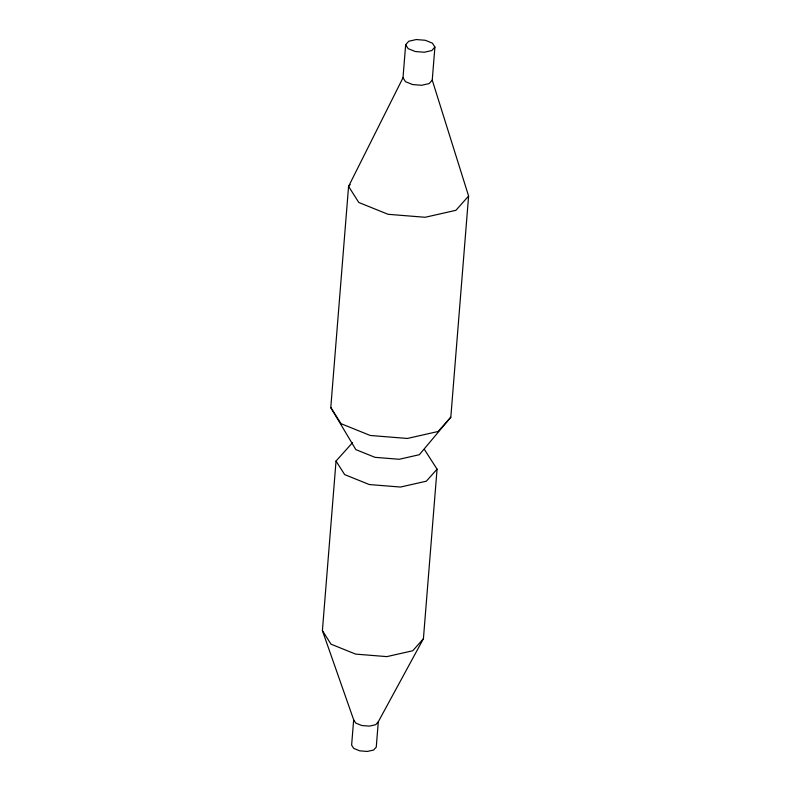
<?xml version="1.0" encoding="UTF-8"?>
<svg xmlns="http://www.w3.org/2000/svg" width="791" height="791" viewBox="0 0 791 791"><rect width="100%" height="100%" fill="white"/><g stroke="black" fill="none" stroke-linecap="round" stroke-linejoin="round"><path stroke-width="1.19" d="M330.776 407.573L348.574 186.389L403.005 77.755L405.664 44.721L408.749 41.251L416.244 39.55L425.281 40.282L432.4 43.149L434.902 47.074L432.242 80.109L468.598 196.039L450.811 417.223L419.339 454.716L399.228 459.274L374.974 457.327L355.841 449.614L330.776 407.573L341.02 423.679L370.267 435.475L407.355 438.461L438.125 431.49L450.811 417.223M424.401 449.436L437.057 469.172L423.412 638.752L378.296 721.768L375.695 724.694L369.377 726.128L361.764 725.515L355.762 723.093L353.666 719.79L322.402 630.625L336.037 461.044L352.519 442.683M353.666 719.79L351.629 745.112L353.725 748.415L359.727 750.837L367.34 751.45L373.649 750.016L376.259 747.09L378.296 721.768M434.902 47.074L431.807 50.555L424.312 52.246L415.275 51.524L408.156 48.647L405.664 44.721M432.242 80.109L429.147 83.579L421.652 85.28L412.625 84.548L405.496 81.681L403.005 77.755M350.156 184.6L348.574 186.389L358.807 202.496L388.065 214.292L425.153 217.278L455.923 210.307L468.598 196.039M437.057 469.172L426.379 481.175L400.493 487.048L369.278 484.537L344.658 474.6L336.037 461.044M423.412 638.752L412.744 650.756L386.848 656.619L355.634 654.108L331.014 644.181L322.402 630.625"/></g></svg>
